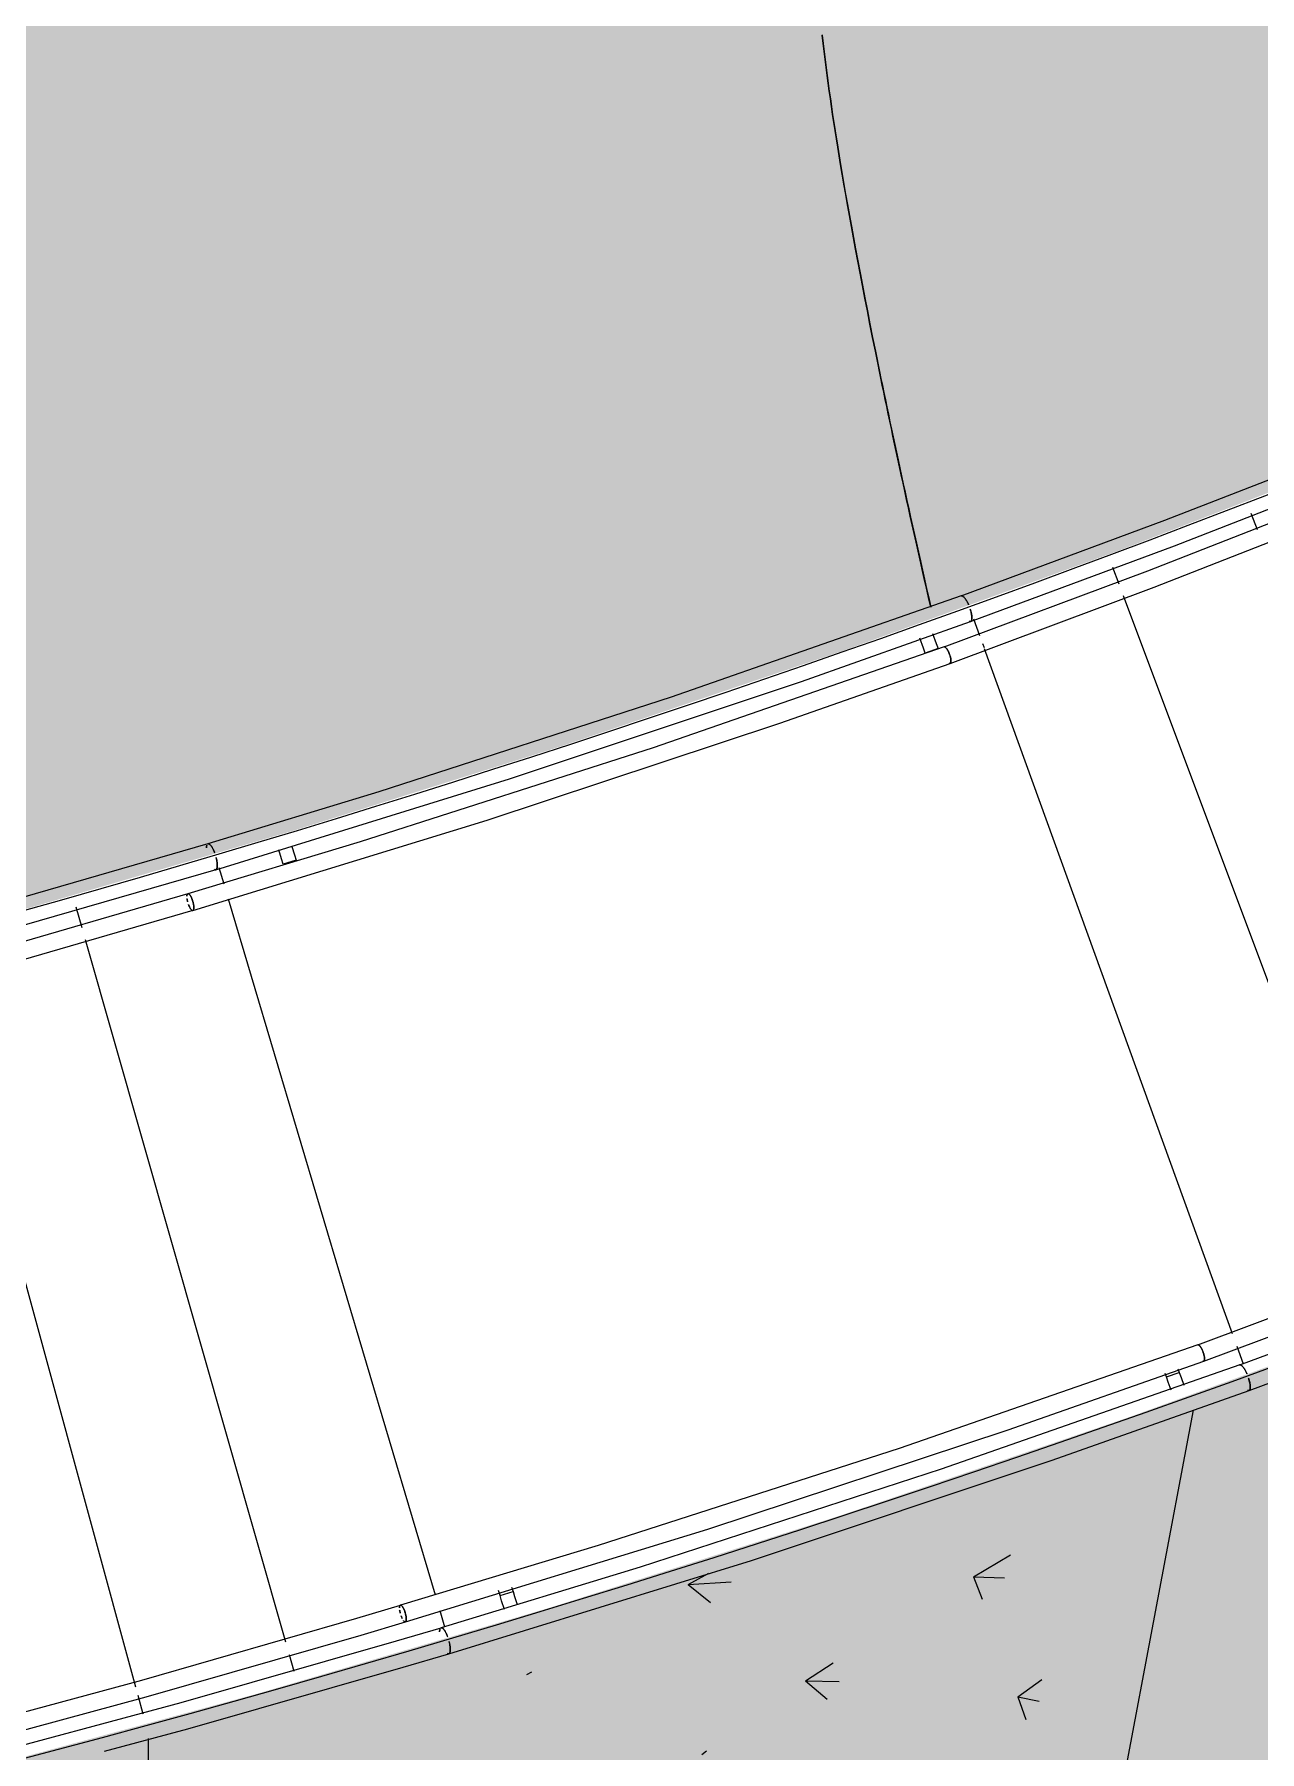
# Model space of a CAD drawing. Header units: millimetres. Extents: x 15878 to 679837, y -72324 to 391440.
# Drawn here: x 447206 to 449453, y 4047 to 7196 of the extents above; entities that cross this region are included whole.
import ezdxf

# ---------------------------------------------------------------- set-up
doc = ezdxf.new("R2010")
doc.units = ezdxf.units.MM
for name, color, linetype, lineweight in [('A-DETL-GENF', 92, 'Continuous', 5), ('A-DETL-THIN', 151, 'Continuous', 5), ('A-FLOR', 192, 'Continuous', 5), ('A-FLOR-HRAL', 11, 'Continuous', 5), ('A-FLOR-PATT', 8, 'Continuous', 5)]:
    doc.layers.add(name, color=color, linetype=linetype, lineweight=lineweight)

# ---------------------------------------------------------------- blocks, each defined once
blk = doc.blocks.new('Railings 6 - Railings 6-15750741-E_V_A_ Plan')
at = {"layer": 'A-FLOR-HRAL'}
for p, q in [((101040.1, 6070.6), (101033.7, 6088.8)), ((101057.1, 6097.5), (101063.7, 6079)), ((101063.7, 6079), (101067, 6069.5)), ((101043.5, 6061.2), (101040.1, 6070.6)), ((101067, 6069.5), (101043.5, 6061.2)), ((99881.8, 5706.8), (99886.7, 5691.2)), ((99862.8, 5683.7), (99857.6, 5700.4)), ((99865.9, 5674.2), (99862.8, 5683.7)), ((99889.7, 5681.7), (99865.9, 5674.2)), ((99886.7, 5691.2), (99889.7, 5681.7)), ((101485.8, 4733.7), (101483.6, 4739.9)), ((101485.8, 4733.7), (101509.3, 4742.1)), ((101489.1, 4724.3), (101485.8, 4733.7)), ((101506.9, 4748.8), (101509.3, 4742.1)), ((101509.3, 4742.1), (101512.7, 4732.7)), ((101512.7, 4732.7), (101517.7, 4718.4)), ((101494.4, 4709.4), (101489.1, 4724.3)), ((100284.8, 4348.5), (100287.3, 4340.4)), ((100263.5, 4332.9), (100260.6, 4342.2)), ((100263.5, 4332.9), (100287.3, 4340.4)), ((100266.5, 4323.4), (100263.5, 4332.9)), ((100271.5, 4307.5), (100266.5, 4323.4)), ((100287.3, 4340.4), (100290.3, 4330.9)), ((100290.3, 4330.9), (100294.8, 4316.7))]:
    blk.add_line(p, q, dxfattribs=at)
at = {"layer": 'A-FLOR-HRAL', "flags": 128}
for points in [[(101109.6, 6166.1), (101483.2, 6304.9), (101854.7, 6449.6), (102223.8, 6600.3), (102590.5, 6756.9), (102616.6, 6768.3)], [(101126.6, 6119.1), (101500.6, 6258), (101872.5, 6402.9), (102242, 6553.7), (102609, 6710.4), (102636.6, 6722.5)], [(101089.1, 6042.4), (101463.2, 6182.2), (101835, 6328), (102204.5, 6479.6), (102540, 6658.3)], [(101078.2, 6072.5), (101452.1, 6212.2), (101823.7, 6357.9), (102192.9, 6509.5), (102552.9, 6629)], [(101109.6, 6166.1), (100577.3, 5980.4), (100040.9, 5806.8), (99727.7, 5711.6)], [(99742, 5663.6), (100281.1, 5830.4), (100816.4, 6009.2), (101126.6, 6119.1)], [(101078.2, 6072.5), (100544.6, 5887.8), (100007, 5715.2), (99690.9, 5620)], [(99700, 5589.3), (100240.2, 5754.9), (100776.6, 5932.6), (101089.1, 6042.4)], [(99727.7, 5711.6), (99344.8, 5601), (98960, 5496.5), (98573.6, 5398.2), (98185.7, 5306.1), (98151.9, 5298.4)], [(99742, 5663.7), (99358.6, 5553), (98973.5, 5448.4), (98586.7, 5350), (98198.4, 5257.7), (98163, 5249.7)], [(99690.9, 5619.9), (99307.8, 5508.4), (98922.8, 5403), (98536.1, 5303.8), (98147.9, 5210.7), (98111.5, 5202.4)], [(99700.1, 5589.3), (99316.7, 5477.7), (98931.4, 5372.2), (98544.5, 5272.9), (98156.1, 5179.8), (98118.7, 5171.2)], [(101554.4, 4762.6), (101938.9, 4906.2), (102321.2, 5055.6), (102701, 5211), (103078.4, 5372.3), (103142.8, 5435.5)], [(101543.5, 4792.7), (101927.8, 4936.1), (102309.8, 5085.5), (102689.4, 5240.9), (103066.6, 5402.1), (103155.7, 5406.2)], [(101620.4, 4755.8), (102005.2, 4898.6), (102387.8, 5047.4), (102768.1, 5202.1), (103145.9, 5362.7), (103218.7, 5394.4)], [(101637.5, 4708.8), (102022.6, 4851.7), (102405.6, 5000.6), (102786.2, 5155.5), (103164.4, 5316.2), (103196.7, 5359.7)], [(101543.5, 4792.7), (100995.7, 4602.8), (100443.8, 4424.9), (100080.8, 4315.2)], [(100089.9, 4284.5), (100644.6, 4454.5), (101195.5, 4636.7), (101554.4, 4762.7)], [(101620.4, 4755.8), (101072.4, 4564.4), (100520.3, 4385.1), (100155.4, 4273.9)], [(100169.6, 4225.9), (100724.8, 4397.4), (101276.1, 4581.1), (101637.4, 4708.8)], [(98413.9, 3874.7), (98813, 3969.6), (99210.5, 4070.7), (99606.5, 4177.9), (100000.7, 4291.3), (100080.8, 4315.2)], [(99303, 4062.6), (99614.4, 4146.9), (100008.8, 4260.4), (100089.9, 4284.5)], [(98484.6, 3835.8), (98884.1, 3930), (99282.2, 4030.4), (99678.6, 4136.9), (100073.4, 4249.6), (100155.4, 4273.9)], [(99537.7, 4047.3), (99690.9, 4088.4), (100086, 4201.2), (100169.6, 4225.9)]]:
    blk.add_lwpolyline(points, dxfattribs=at)
at = {"layer": 'A-FLOR-HRAL'}
for points, knots in [([(101109.3, 6166), (101110.3, 6166.5), (101112.1, 6166.1), (101114.7, 6163.8), (101116.2, 6162), (101117.4, 6160.4), (101118.6, 6158.6), (101119.8, 6156.6), (101121, 6154.4), (101122.1, 6152.2), (101122.7, 6150.7), (101123, 6150.1)], [-1, -1, -1, -1, -0.8611111, -0.7916667, -0.7569444, -0.7222222, -0.6875, -0.6527778, -0.6180556, -0.5833333, -0.5555556, -0.5555556, -0.5555556, -0.5555556]), ([(101123, 6150.1), (101122.7, 6150.7), (101122.1, 6152), (101121.2, 6153.9), (101120.3, 6155.7), (101119.3, 6157.4), (101118.4, 6159), (101117.1, 6160.9), (101115.5, 6162.9), (101113.7, 6164.7), (101112, 6165.9), (101110.6, 6166.4), (101109.7, 6166.2), (101109.3, 6166)], [-0.444364, -0.444364, -0.444364, -0.444364, -0.4166667, -0.3888889, -0.3611111, -0.3333333, -0.3055556, -0.2777778, -0.2222222, -0.1666667, -0.1111111, -0.0555556, 0, 0, 0, 0]), ([(101129, 6126.7), (101129, 6127), (101129, 6128.1), (101128.8, 6129.9), (101128.5, 6132.2), (101128, 6134.6), (101127.5, 6137.1), (101126.8, 6139.5), (101126.3, 6141.1), (101126.1, 6141.8)], [-0.7776476, -0.7776476, -0.7776476, -0.7776476, -0.7569444, -0.7222222, -0.6875, -0.6527778, -0.6180556, -0.5833333, -0.5555556, -0.5555556, -0.5555556, -0.5555556]), ([(101126.1, 6141.8), (101126.3, 6141.1), (101126.7, 6139.7), (101127.3, 6137.6), (101127.8, 6135.6), (101128.2, 6133.6), (101128.5, 6131.7), (101128.8, 6129.9), (101129, 6128.2), (101129.1, 6126.1), (101129, 6123.8), (101128.6, 6121.6), (101127.9, 6120), (101127.2, 6119.4), (101126.8, 6119.2)], [-0.4444444, -0.4444444, -0.4444444, -0.4444444, -0.4166667, -0.3888889, -0.3611111, -0.3333333, -0.3055556, -0.2777778, -0.25, -0.2222222, -0.1666667, -0.1111111, -0.0555556, 0, 0, 0, 0]), ([(101126.8, 6119.2), (101127.8, 6119.7), (101128.8, 6121.4), (101129.1, 6124.9), (101129, 6126.4), (101129, 6126.7)], [-1, -1, -1, -1, -0.8611111, -0.7916667, -0.7777778, -0.7777778, -0.7777778, -0.7777778]), ([(101089.2, 6042.5), (101089.8, 6042.8), (101090.5, 6043.9), (101090.7, 6046.4), (101090.6, 6048), (101090.5, 6049.3), (101090.3, 6050.8), (101090, 6052.3), (101089.6, 6053.9), (101089.2, 6055.6), (101088.7, 6057.3), (101087.9, 6059.5), (101086.9, 6062.1), (101085.6, 6064.7), (101084.4, 6067), (101083.2, 6068.9), (101081.6, 6071), (101079.7, 6072.6), (101078.5, 6072.7), (101078, 6072.5)], [-1, -1, -1, -1, -0.861111, -0.791667, -0.756944, -0.722222, -0.6875, -0.652778, -0.618056, -0.583333, -0.548611, -0.513889, -0.444444, -0.388889, -0.333333, -0.277778, -0.222222, -0.111111, 0, 0, 0, 0]), ([(101082, 6070.4), (101082.1, 6070.2), (101082.5, 6069.7), (101083.2, 6068.8), (101084, 6067.7), (101084.7, 6066.4), (101085.5, 6065), (101086.2, 6063.5), (101086.9, 6061.9), (101087.8, 6059.7), (101088.7, 6057.1), (101089.6, 6054.2), (101090.2, 6051.6), (101090.5, 6049.3), (101090.7, 6046.5), (101090.5, 6043.8), (101089.7, 6042.7), (101089.2, 6042.5)], [-0.7777778, -0.7777778, -0.7777778, -0.7777778, -0.7569444, -0.7222222, -0.6875, -0.6527778, -0.6180556, -0.5833333, -0.5486111, -0.5138889, -0.4444444, -0.3888889, -0.3333333, -0.2777778, -0.2222222, -0.1111111, 0, 0, 0, 0]), ([(99725.6, 5709.1), (99725.5, 5708.8), (99725.2, 5707.6), (99724.9, 5705.9), (99724.8, 5704.4), (99724.8, 5704.2)], [-0.8888889, -0.8888889, -0.8888889, -0.8888889, -0.8611111, -0.7916667, -0.7777778, -0.7777778, -0.7777778, -0.7777778]), ([(99727.5, 5711.5), (99728.5, 5711.9), (99730.2, 5711.4), (99732.7, 5709), (99734.1, 5707.1), (99735.2, 5705.4), (99736.3, 5703.5), (99737.4, 5701.5), (99738.4, 5699.2), (99739.4, 5696.9), (99740, 5695.4), (99740.2, 5694.8)], [-1, -1, -1, -1, -0.8611111, -0.7916667, -0.7569444, -0.7222222, -0.6875, -0.6527778, -0.6180556, -0.5833333, -0.5555556, -0.5555556, -0.5555556, -0.5555556]), ([(99740.2, 5694.8), (99740, 5695.4), (99739.4, 5696.8), (99738.6, 5698.7), (99737.8, 5700.6), (99736.9, 5702.3), (99736.1, 5703.9), (99734.9, 5705.9), (99733.4, 5708), (99731.8, 5709.9), (99730.1, 5711.2), (99728.7, 5711.7), (99727.9, 5711.7), (99727.5, 5711.5)], [-0.4443451, -0.4443451, -0.4443451, -0.4443451, -0.4166667, -0.3888889, -0.3611111, -0.3333333, -0.3055556, -0.2777778, -0.2222222, -0.1666667, -0.1111111, -0.0555556, 0, 0, 0, 0]), ([(99742.8, 5686.3), (99743, 5685.6), (99743.3, 5684.2), (99743.8, 5682.1), (99744.1, 5680), (99744.4, 5678), (99744.7, 5676.1), (99744.8, 5674.3), (99744.9, 5672.6), (99744.9, 5670.5), (99744.6, 5668.2), (99744.1, 5666), (99743.3, 5664.5), (99742.6, 5663.9), (99742.2, 5663.7)], [-0.4444444, -0.4444444, -0.4444444, -0.4444444, -0.4166667, -0.3888889, -0.3611111, -0.3333333, -0.3055556, -0.2777778, -0.25, -0.2222222, -0.1666667, -0.1111111, -0.0555556, 0, 0, 0, 0]), ([(99742.2, 5663.7), (99743.2, 5664.2), (99744.3, 5665.9), (99744.8, 5669.3), (99744.8, 5670.8), (99744.8, 5671)], [-1, -1, -1, -1, -0.8611111, -0.7916667, -0.7777778, -0.7777778, -0.7777778, -0.7777778]), ([(99744.4, 5678), (99744.4, 5678.4), (99744.2, 5679.5), (99743.9, 5681.5), (99743.4, 5684), (99743, 5685.6), (99742.8, 5686.3)], [-0.6666404, -0.6666404, -0.6666404, -0.6666404, -0.6527778, -0.6180556, -0.5833333, -0.5555556, -0.5555556, -0.5555556, -0.5555556]), ([(99744.8, 5671), (99744.9, 5671.4), (99744.9, 5672.5), (99744.8, 5674.3), (99744.6, 5676.3), (99744.5, 5677.6), (99744.4, 5678)], [-0.7776642, -0.7776642, -0.7776642, -0.7776642, -0.7569444, -0.7222222, -0.6875, -0.6666667, -0.6666667, -0.6666667, -0.6666667]), ([(99690.8, 5619.9), (99690.1, 5619.6), (99689.5, 5618.5), (99689.1, 5616.3), (99689.1, 5615.4), (99689.1, 5615.2)], [-1, -1, -1, -1, -0.8611111, -0.7916667, -0.7777778, -0.7777778, -0.7777778, -0.7777778]), ([(99689.3, 5610.7), (99689.4, 5610.5), (99689.5, 5609.8), (99689.7, 5608.5), (99690, 5606.9), (99690.3, 5605.9), (99690.4, 5605.4)], [-0.6666667, -0.6666667, -0.6666667, -0.6666667, -0.6527778, -0.6180556, -0.5833333, -0.5555556, -0.5555556, -0.5555556, -0.5555556]), ([(99690.8, 5619.9), (99691.4, 5620.2), (99692.5, 5619.9), (99694.1, 5618.3), (99695, 5617.1), (99695.7, 5616), (99696.4, 5614.8), (99697.1, 5613.5), (99697.8, 5612), (99698.4, 5610.5), (99699, 5608.9), (99699.8, 5606.7), (99700.6, 5604), (99701.2, 5601.1), (99701.7, 5598.5), (99701.9, 5596.1), (99701.9, 5593.3), (99701.5, 5590.6), (99700.7, 5589.6), (99700.2, 5589.3)], [-1, -1, -1, -1, -0.861111, -0.791667, -0.756944, -0.722222, -0.6875, -0.652778, -0.618056, -0.583333, -0.548611, -0.513889, -0.444444, -0.388889, -0.333333, -0.277778, -0.222222, -0.111111, 0, 0, 0, 0]), ([(99700.2, 5589.3), (99700.8, 5589.6), (99701.5, 5590.7), (99701.9, 5593.1), (99701.9, 5594.7), (99701.9, 5596.1), (99701.7, 5597.5), (99701.6, 5599.1), (99701.3, 5600.7), (99700.9, 5602.4), (99700.5, 5604.1), (99699.9, 5606.4), (99699, 5609), (99697.9, 5611.7), (99696.8, 5614), (99695.7, 5616), (99695, 5617.1), (99694.6, 5617.6)], [-1, -1, -1, -1, -0.8611111, -0.7916667, -0.7569444, -0.7222222, -0.6875, -0.6527778, -0.6180556, -0.5833333, -0.5486111, -0.5138889, -0.4444444, -0.3888889, -0.3333333, -0.2777778, -0.2222222, -0.2222222, -0.2222222, -0.2222222]), ([(99700.2, 5589.3), (99699.5, 5589.1), (99698.4, 5589.4), (99696.9, 5591), (99696, 5592.2), (99695.3, 5593.2), (99694.5, 5594.4), (99693.9, 5595.7), (99693.2, 5597.2), (99692.6, 5598.7), (99692.2, 5599.6), (99692, 5600)], [-1, -1, -1, -1, -0.8611111, -0.7916667, -0.7569444, -0.7222222, -0.6875, -0.6527778, -0.6180556, -0.5833333, -0.5555556, -0.5555556, -0.5555556, -0.5555556]), ([(99692.1, 5600), (99692.4, 5599.1), (99693.1, 5597.5), (99694.1, 5595.1), (99695.3, 5593.2), (99696.7, 5591), (99698.5, 5589.3), (99699.7, 5589.1), (99700.2, 5589.3)], [-0.4444444, -0.4444444, -0.4444444, -0.4444444, -0.3888889, -0.3333333, -0.2777778, -0.2222222, -0.1111111, 0, 0, 0, 0]), ([(101543.4, 4792.7), (101544, 4792.9), (101545.1, 4792.7), (101546.7, 4791.2), (101547.6, 4790), (101548.4, 4789), (101549.2, 4787.8), (101550.1, 4786.1), (101551.2, 4784.1), (101552.1, 4782), (101553, 4779.9), (101553.9, 4777.3), (101554.7, 4774.4), (101555.3, 4771.8), (101555.7, 4769.5), (101555.9, 4766.7), (101555.7, 4764), (101555, 4762.9), (101554.6, 4762.7)], [-1, -1, -1, -1, -0.861111, -0.791667, -0.756944, -0.722222, -0.6875, -0.652778, -0.583333, -0.548611, -0.513889, -0.444444, -0.388889, -0.333333, -0.277778, -0.222222, -0.111111, 0, 0, 0, 0]), ([(101554.6, 4762.7), (101555.1, 4763), (101555.7, 4764.1), (101555.9, 4766.5), (101555.8, 4768.1), (101555.7, 4769.5), (101555.5, 4771), (101555.1, 4772.9), (101554.5, 4775.2), (101553.8, 4777.4), (101553, 4779.6), (101552, 4782.2), (101550.8, 4784.9), (101549.6, 4787.1), (101548.4, 4789), (101546.8, 4791.2), (101545, 4792.8), (101543.9, 4792.9), (101543.4, 4792.7)], [-1, -1, -1, -1, -0.861111, -0.791667, -0.756944, -0.722222, -0.6875, -0.652778, -0.583333, -0.548611, -0.513889, -0.444444, -0.388889, -0.333333, -0.277778, -0.222222, -0.111111, 0, 0, 0, 0]), ([(101620.2, 4755.7), (101621.1, 4756.2), (101622.8, 4755.8), (101625.4, 4753.4), (101626.8, 4751.6), (101628, 4750), (101629.2, 4748.2), (101630.8, 4745.5), (101632.3, 4742.5), (101633.3, 4740.3), (101633.6, 4739.6)], [-1, -1, -1, -1, -0.8611111, -0.7916667, -0.7569444, -0.7222222, -0.6875, -0.6527778, -0.5833333, -0.5555556, -0.5555556, -0.5555556, -0.5555556]), ([(101633.6, 4739.6), (101633.3, 4740.3), (101632.7, 4741.6), (101631.8, 4743.5), (101630.8, 4745.3), (101629.9, 4747), (101629, 4748.5), (101627.7, 4750.5), (101626.2, 4752.5), (101624.4, 4754.4), (101622.8, 4755.6), (101621.4, 4756), (101620.6, 4755.9), (101620.2, 4755.7)], [-0.4443637, -0.4443637, -0.4443637, -0.4443637, -0.4166667, -0.3888889, -0.3611111, -0.3333333, -0.3055556, -0.2777778, -0.2222222, -0.1666667, -0.1111111, -0.0555556, 0, 0, 0, 0]), ([(101636.7, 4731.3), (101636.9, 4730.7), (101637.3, 4729.3), (101637.9, 4727.2), (101638.4, 4725.1), (101638.8, 4723.2), (101639.1, 4721.3), (101639.5, 4718.9), (101639.7, 4716.2), (101639.7, 4713.4), (101639.3, 4711.2), (101638.7, 4709.7), (101638, 4709.1), (101637.7, 4708.9)], [-0.4444444, -0.4444444, -0.4444444, -0.4444444, -0.4166667, -0.3888889, -0.3611111, -0.3333333, -0.3055556, -0.2777778, -0.2222222, -0.1666667, -0.1111111, -0.0555556, 0, 0, 0, 0]), ([(101639.7, 4716.3), (101639.6, 4716.7), (101639.6, 4717.7), (101639.4, 4719.5), (101639.1, 4721.8), (101638.4, 4724.9), (101637.6, 4728.2), (101636.9, 4730.6), (101636.7, 4731.3)], [-0.7776471, -0.7776471, -0.7776471, -0.7776471, -0.7569444, -0.7222222, -0.6875, -0.6527778, -0.5833333, -0.5555556, -0.5555556, -0.5555556, -0.5555556]), ([(101637.7, 4708.9), (101638.6, 4709.4), (101639.5, 4711.1), (101639.7, 4714.6), (101639.7, 4716), (101639.7, 4716.3)], [-1, -1, -1, -1, -0.8611111, -0.7916667, -0.7777778, -0.7777778, -0.7777778, -0.7777778]), ([(100080.6, 4315.1), (100080, 4314.8), (100079.4, 4313.8), (100079.1, 4311.6), (100079.1, 4310.7), (100079.1, 4310.5)], [-1, -1, -1, -1, -0.8611111, -0.7916667, -0.7777778, -0.7777778, -0.7777778, -0.7777778]), ([(100080.6, 4315.1), (100081.2, 4315.4), (100082.3, 4315.1), (100083.8, 4313.5), (100084.7, 4312.3), (100085.4, 4311.2), (100086.1, 4310), (100087, 4308.2), (100087.9, 4306.2), (100088.7, 4304), (100089.4, 4301.8), (100090.2, 4299.2), (100090.9, 4296.2), (100091.3, 4293.6), (100091.5, 4291.3), (100091.6, 4288.4), (100091.2, 4285.8), (100090.5, 4284.8), (100090, 4284.6)], [-1, -1, -1, -1, -0.861111, -0.791667, -0.756944, -0.722222, -0.6875, -0.652778, -0.583333, -0.548611, -0.513889, -0.444444, -0.388889, -0.333333, -0.277778, -0.222222, -0.111111, 0, 0, 0, 0]), ([(100090, 4284.6), (100090.6, 4284.8), (100091.3, 4285.9), (100091.6, 4288.3), (100091.6, 4289.9), (100091.5, 4291.3), (100091.4, 4292.7), (100091.1, 4294.7), (100090.7, 4297), (100090.1, 4299.2), (100089.5, 4301.5), (100088.7, 4304.1), (100087.6, 4306.9), (100086.5, 4309.2), (100085.4, 4311.2), (100084, 4313.4), (100082.2, 4315.1), (100081.1, 4315.3), (100080.6, 4315.1)], [-1, -1, -1, -1, -0.861111, -0.791667, -0.756944, -0.722222, -0.6875, -0.652778, -0.583333, -0.548611, -0.513889, -0.444444, -0.388889, -0.333333, -0.277778, -0.222222, -0.111111, 0, 0, 0, 0]), ([(100079.4, 4306), (100079.4, 4305.8), (100079.6, 4304.6), (100079.9, 4302.8), (100080.3, 4301.2), (100080.4, 4300.8)], [-0.6666667, -0.6666667, -0.6666667, -0.6666667, -0.6527778, -0.5833333, -0.5555556, -0.5555556, -0.5555556, -0.5555556]), ([(100084.1, 4290.6), (100084.1, 4290.7), (100083.5, 4291.8), (100082.8, 4293.5), (100082.2, 4294.9), (100082.1, 4295.4)], [-0.6666667, -0.6666667, -0.6666667, -0.6666667, -0.6527778, -0.5833333, -0.5555556, -0.5555556, -0.5555556, -0.5555556]), ([(100090, 4284.6), (100089.4, 4284.3), (100088.3, 4284.6), (100086.9, 4286.1), (100086.4, 4286.8), (100086.3, 4286.9)], [-1, -1, -1, -1, -0.8611111, -0.7916667, -0.7777778, -0.7777778, -0.7777778, -0.7777778]), ([(100153.4, 4271.5), (100153.3, 4271.1), (100153, 4270), (100152.8, 4268.3), (100152.7, 4266.8), (100152.7, 4266.6)], [-0.8888889, -0.8888889, -0.8888889, -0.8888889, -0.8611111, -0.7916667, -0.7777778, -0.7777778, -0.7777778, -0.7777778]), ([(100155.1, 4273.8), (100156.1, 4274.2), (100157.8, 4273.7), (100160.2, 4271.2), (100161.5, 4269.3), (100162.6, 4267.6), (100163.7, 4265.7), (100165.1, 4263), (100166.4, 4259.9), (100167.3, 4257.6), (100167.5, 4256.9)], [-1, -1, -1, -1, -0.8611111, -0.7916667, -0.7569444, -0.7222222, -0.6875, -0.6527778, -0.5833333, -0.5555556, -0.5555556, -0.5555556, -0.5555556]), ([(100167.5, 4256.9), (100167.3, 4257.6), (100166.8, 4258.9), (100166, 4260.9), (100165.2, 4262.7), (100164.3, 4264.5), (100163.5, 4266.1), (100162.3, 4268.1), (100160.9, 4270.2), (100159.3, 4272.2), (100157.7, 4273.5), (100156.4, 4274), (100155.5, 4273.9), (100155.1, 4273.8)], [-0.4443459, -0.4443459, -0.4443459, -0.4443459, -0.4166667, -0.3888889, -0.3611111, -0.3333333, -0.3055556, -0.2777778, -0.2222222, -0.1666667, -0.1111111, -0.0555556, 0, 0, 0, 0]), ([(100170.1, 4248.5), (100170.3, 4247.8), (100170.7, 4246.4), (100171.1, 4244.3), (100171.5, 4242.2), (100171.8, 4240.2), (100172, 4238.3), (100172.2, 4235.9), (100172.3, 4233.2), (100172.1, 4230.4), (100171.6, 4228.2), (100170.9, 4226.8), (100170.2, 4226.2), (100169.8, 4226)], [-0.4444444, -0.4444444, -0.4444444, -0.4444444, -0.4166667, -0.3888889, -0.3611111, -0.3333333, -0.3055556, -0.2777778, -0.2222222, -0.1666667, -0.1111111, -0.0555556, 0, 0, 0, 0]), ([(100169.8, 4226), (100170.8, 4226.5), (100171.8, 4228.1), (100172.2, 4231.5), (100172.3, 4233), (100172.3, 4233.3)], [-1, -1, -1, -1, -0.8611111, -0.7916667, -0.7777778, -0.7777778, -0.7777778, -0.7777778]), ([(100171.8, 4240.2), (100171.7, 4240.5), (100171.5, 4242.5), (100170.9, 4245.3), (100170.3, 4247.8), (100170.1, 4248.5)], [-0.6666415, -0.6666415, -0.6666415, -0.6666415, -0.6527778, -0.5833333, -0.5555556, -0.5555556, -0.5555556, -0.5555556]), ([(100172.3, 4233.3), (100172.3, 4233.6), (100172.3, 4234.7), (100172.2, 4236.5), (100172, 4238.5), (100171.9, 4239.7), (100171.8, 4240.2)], [-0.7776642, -0.7776642, -0.7776642, -0.7776642, -0.7569444, -0.7222222, -0.6875, -0.6666667, -0.6666667, -0.6666667, -0.6666667])]:
    blk.add_open_spline(points, degree=3, knots=knots, dxfattribs=at)
for points in [[(101124.1, 6119.5), (101124.6, 6119.2), (101125.6, 6118.9), (101126.4, 6119), (101126.8, 6119.2)], [(101126.8, 6119.2), (101126, 6118.8), (101125.1, 6118.9), (101124.1, 6119.5)], [(101078, 6072.4), (101078.5, 6072.7), (101079.1, 6072.6), (101079.8, 6072.3)], [(101087.5, 6042.6), (101088.1, 6042.3), (101088.7, 6042.3), (101089.2, 6042.5)], [(101089.2, 6042.5), (101088.7, 6042.2), (101088.2, 6042.3), (101087.5, 6042.6)], [(99724.8, 5704.2), (99724.9, 5705.2), (99725, 5707), (99725.4, 5708.5), (99725.6, 5709.1)], [(99739.5, 5664.1), (99740, 5663.8), (99740.9, 5663.5), (99741.8, 5663.6), (99742.2, 5663.7)], [(99742.2, 5663.7), (99741.4, 5663.4), (99740.5, 5663.5), (99739.5, 5664.1)], [(99689.1, 5615.2), (99689.1, 5616.5), (99689.5, 5618.7), (99690.3, 5619.7), (99690.8, 5619.9)], [(99690.4, 5605.5), (99690.1, 5606.4), (99689.7, 5608.2), (99689.5, 5609.9), (99689.3, 5610.8)], [(99692.5, 5619.6), (99691.9, 5620), (99691.3, 5620.1), (99690.8, 5619.9)], [(101554.6, 4762.7), (101554.1, 4762.5), (101553.5, 4762.5), (101552.9, 4762.9)], [(101552.9, 4762.9), (101553.5, 4762.5), (101554.1, 4762.5), (101554.6, 4762.7)], [(101637.7, 4708.9), (101636.9, 4708.6), (101636, 4708.7), (101635, 4709.2)], [(101635, 4709.2), (101635.5, 4708.9), (101636.5, 4708.6), (101637.3, 4708.7), (101637.7, 4708.9)], [(100079.1, 4310.5), (100079.1, 4311.8), (100079.4, 4313.9), (100080.1, 4314.9), (100080.6, 4315.1)], [(100080.4, 4300.8), (100080.2, 4301.7), (100079.8, 4303.5), (100079.5, 4305.2), (100079.4, 4306.1)], [(100082.1, 4295.4), (100082.4, 4294.5), (100083.1, 4292.8), (100083.8, 4291.3), (100084.1, 4290.5)], [(100086.3, 4286.9), (100087, 4285.9), (100088.4, 4284.5), (100089.5, 4284.4), (100090, 4284.6)], [(100152.7, 4266.5), (100152.7, 4267.6), (100152.9, 4269.4), (100153.2, 4270.8), (100153.4, 4271.5)], [(100169.8, 4226), (100169.1, 4225.7), (100168.2, 4225.9), (100167.2, 4226.5)], [(100167.2, 4226.5), (100167.7, 4226.2), (100168.6, 4225.8), (100169.5, 4225.9), (100169.8, 4226)]]:
    blk.add_open_spline(points, degree=3, dxfattribs=at)
blk = doc.blocks.new('FP_911-E_V_A_ Plan')
at = {"layer": 'A-FLOR-PATT'}
for p, q in [((101132, 4367.3), (101200, 4407.4)), ((100608.4, 4353.3), (100646.5, 4373.9)), ((100608.4, 4353.3), (100687.7, 4357.8)), ((100608.4, 4353.3), (100649.3, 4320.3)), ((101132, 4367.3), (101188.6, 4365.6)), ((101132, 4367.3), (101147.7, 4326.1)), ((100312.8, 4188), (100321.7, 4193.1)), ((100824, 4176.4), (100874.7, 4209.3)), ((100824, 4176.4), (100885.4, 4175.3)), ((100824, 4176.4), (100863.8, 4143)), ((101213.5, 4146.9), (101257.6, 4178.8)), ((101213.5, 4146.9), (101252.5, 4139.2)), ((101213.5, 4146.9), (101228.2, 4105.4)), ((100633.4, 4041.3), (100642.4, 4048.3)), ((101034.2, 3997.8), (101060.7, 4023.1)), ((101034.2, 3997.8), (101077.8, 3991)), ((101034.2, 3997.8), (101073, 3964.1)), ((101289.8, 3924.7), (101309.8, 3948.5)), ((101289.8, 3924.7), (101311, 3911.1)), ((101289.8, 3924.7), (101303.5, 3882.8)), ((100954, 3894.7), (100957.7, 3901.9)), ((100991.1, 3877.7), (100997.1, 3876.9)), ((101239.1, 3817.5), (101241.4, 3835.1)), ((101239.1, 3817.5), (101264.9, 3805.1)), ((101239.1, 3817.5), (101276.9, 3783.5)), ((101274.6, 3748), (101267.6, 3753.8)), ((101305.2, 3734), (101313.4, 3730.8)), ((101357.8, 3710), (101356.6, 3716.4))]:
    blk.add_line(p, q, dxfattribs=at)

msp = doc.modelspace()

# ---------------------------------------------------------------- hatches: boundary and pattern name
at = {"layer": 'A-DETL-GENF'}
h = msp.add_hatch(dxfattribs=at)
h.set_pattern_fill('FP_3711', color=8, style=0, pattern_type=2)
h.set_pattern_definition([(45, (347796.4, 0), (6e-14, 898.0256), [635, -635]), (45, (347628.05, 168.4), (6e-14, 898.0256), [635, -635]), (45, (347459.7, 336.75), (6e-14, 898.0256), [635, -635]), (135, (347459.7, 449), (-898.0256, 6e-14), [635, -635]), (135, (347628.05, 617.4), (-898.0256, 6e-14), [635, -635]), (135, (347796.4, 785.8), (-898.0256, 6e-14), [635, -635])])
h.paths.add_polyline_path([(470731.3, -32952.9), (472422.9, -32952.9), (472422.9, 72418.5), (450127.6, 65063.8), (449608.8, 64861.8), (449243, 64705.3), (449007.3, 64599.2), (448609.5, 64404.3), (448285.6, 64234.4), (447768.9, 63936.8), (447573.2, 63818.2), (447147.4, 63539.2), (446828.8, 63316.1), (446573.5, 63128.2), (446127.7, 62773.3), (445922.6, 62601.2), (445644.1, 62355.1), (445235.3, 61965.1), (444960.8, 61685.3), (444683.8, 61385.6), (444419.1, 61081.5), (444246.9, 60874.9), (443947.9, 60490.9), (443745.4, 60215.5), (443436.6, 59762.2), (443265.8, 59494.8), (443110.6, 59240.9), (442882.6, 58837.9), (442720.2, 58532.6), (442465.7, 58004.9), (442338.8, 57721.1), (442216, 57429.6), (442015, 56895.9), (441935.7, 56671), (441935.7, 48907.7), (441851, 48907.7), (441851, 39485.5), (442546.2, 39512), (443366.4, 39495.4), (443696.1, 39504.4), (443946.5, 39496.7), (444137.5, 39476.3), (444610.8, 39470.9), (445037.9, 39431.8), (445736, 39352.8), (446007.9, 39308.2), (446895.9, 39209.8), (447642.3, 39151.4), (448139.3, 39103.8), (448503.2, 39090), (448980.1, 39083.3), (449158.7, 39088.9), (449425.8, 39109.1), (449998.2, 39229.7), (450413.6, 39370.4), (450737.5, 39525.2), (451374.9, 39982.4), (451762.9, 40343.8), (452055.8, 40644.8), (452156.1, 40761.7), (452341, 41006), (452583.1, 41324.8), (452773.2, 41598.4), (453108.6, 42174.7), (453841.2, 43425.6), (453900.5, 43527.3), (454226.3, 44009.8), (454620.7, 44526.3), (454843, 44796.3), (455027.1, 45007.5), (455846.2, 45821.2), (456578.3, 46390.3), (456696.3, 46473.8), (457052.7, 46715), (457278.4, 46852.9), (457842.3, 47168.8), (458058.9, 47275.4), (458407.4, 47419.5), (458672.2, 47529.9), (459047.5, 47673.9), (459506.2, 47823.2), (459999.4, 47966.1), (460976.4, 48247.9), (461363.1, 48370.2), (461911.2, 48549.2), (462057.3, 48601.1), (462449.2, 48752.2), (463513.1, 49253.4), (463943.1, 49477.9), (464335.4, 49696.8), (464938.7, 50046), (465249, 50245.1), (465395.6, 50347.6), (465749.2, 50580.6), (466388, 51021.2), (467139.9, 51564.5), (467800.2, 52055.6), (468534.9, 52605.4), (469435.7, 51412.3), (467961.3, 50306.1), (467503.4, 49974.1), (467038.3, 49648.5), (466935.1, 49574), (466609.3, 49351), (466224.1, 49095.5), (465378.9, 48570.5), (464928.3, 48308.2), (464518.8, 48084.5), (464007.6, 47823.9), (463676.7, 47669), (463448.6, 47561.1), (463222.7, 47454.3), (462424.9, 47142.3), (461272.6, 46775.4), (459780.9, 46333.7), (459289.4, 46162), (458969.7, 46041.5), (458833.6, 45982.1), (458560.3, 45839.5), (458395.2, 45761.9), (458066, 45575.8), (457780.8, 45398.5), (457656.7, 45313.3), (457261.8, 45031.8), (456961.1, 44788.6), (456487.3, 44354.6), (456028.8, 43856.6), (455416.3, 43065.1), (454927.2, 42316.5), (454404.6, 41419.1), (454181.5, 41039.1), (453873.5, 40555.1), (453453.2, 39989.1), (453218.4, 39697.2), (453037.9, 39498.5), (452735.3, 39211.7), (452476.4, 38957.9), (452071.5, 38635.7), (451716.2, 38390.2), (451238.1, 38117.8), (450780.1, 37916.1), (450410.4, 37792.4), (449931, 37675.2), (449529.9, 37616.4), (449175.9, 37589.1), (448354.6, 37593.9), (448197.5, 37601.9), (447097.7, 37686.4), (444866.6, 37940.7), (444473.7, 37976), (444246.9, 37988.8), (443921.2, 38000.1), (443330.6, 38011.5), (442572.8, 38005.9), (441851, 37984.9), (441851, 31007.5), (440451, 31007.5), (440455.3, 4653.3), (441260.5, 4669.2), (441798.8, 4693.4), (442334.3, 4729), (442898.4, 4779), (443441.2, 4839.4), (443982.9, 4911.6), (444520.1, 4995.1), (445061.9, 5091.6), (445594.1, 5198.4), (446131.5, 5318.4), (446654.8, 5447.4), (447164.8, 5584.7), (447684.6, 5736.7), (448172.9, 5890.6), (448691.6, 6066.3), (449192.8, 6248.3), (449699.4, 6444.6), (450193.6, 6648.5), (450437.2, 6746.7), (451031.1, 5375.9), (450267.2, 5056.8), (449745.6, 4853.8), (449212.3, 4659.4), (448687.2, 4480.5), (448152.1, 4310.8), (447612.2, 4152.1), (447056.9, 4001.9), (446511.2, 3866.9), (445960.1, 3743), (445408.6, 3631.4), (444855.5, 3531.7), (444314.6, 3445.9), (443740.4, 3367.4), (443181, 3303.3), (442631.2, 3252), (442057.4, 3210.9), (441505.5, 3183.2), (440931.8, 3166.7), (440321.9, 3161.5), (414788.5, 3157.5), (414786, -8479.8), (405943.8, -8310.5), (400000.4, -9297.7), (399575.3, -9399), (399293.7, -9479.6), (399012.1, -9572.2), (398740.1, -9673.5), (398483.4, -9780.1), (398204.2, -9908.9), (397995.2, -10014.3), (397745, -10151.5), (397497.3, -10299.9), (397229.2, -10475.8), (396479.5, -10988.6), (396245.9, -11136.9), (395831.6, -11385), (395497.1, -11572.3), (395075.7, -11792), (394688.2, -11979.1), (394299.8, -12152.8), (393900, -12317.7), (393503.4, -12467.8), (393091.5, -12609.9), (392684.7, -12737), (392271.1, -12853), (391852.1, -12957.3), (391438.9, -13047.5), (391065.4, -13118.4), (390659.7, -13184), (390265.9, -13236.7), (389781.6, -13286), (389371.2, -13315.4), (388906.8, -13334.5), (388552, -13339.7), (388026.1, -13330.3), (387609.8, -13309.8), (387177.1, -13275.9), (386903.1, -13248.9), (386403, -13183), (385926.3, -13104.2), (385623.5, -13044.4), (384774.1, -12782.6), (384138.4, -12571.7), (383532.7, -12357.8), (382929, -12131.8), (382340.9, -11899.1), (381731.2, -11644.4), (381142.5, -11385.3), (380838.3, -11247.8), (381048.4, -10794.1), (380666.3, -10614.8), (380371.6, -10491.5), (380049, -10372), (379748.2, -10274.1), (379454.2, -10190.8), (379136.5, -10114), (378875.1, -10060.7), (378527.9, -10004.1), (378209.2, -9965.5), (378012.3, -9946.8), (377688.9, -9928.7), (377328.7, -9924.1), (376989.7, -9934.2), (376682.2, -9955.4), (376456.9, -9977.2), (376144.5, -10019.7), (375833.9, -10074.4), (375525.7, -10141.2), (375214.5, -10221.6), (374899.5, -10316.8), (374587.4, -10425.1), (374209.1, -10576.7), (373973.5, -10681.5), (373672.7, -10829.5), (373376.7, -10990.7), (373085.8, -11165.2), (372848, -11320.2), (372673.8, -11440.1), (372421.1, -11628.9), (372176, -11827.3), (371885.8, -12085.3), (371637.4, -12326.1), (371396.6, -12580.4), (371278.2, -12711.6), (371076, -12953.7), (370883.5, -13203.4), (370700.9, -13460.5), (370528.3, -13724.5), (370366.2, -13995), (370214.8, -14271.6), (370062.1, -14580), (369710.5, -15352.1), (369541.8, -15737.6), (369238.1, -16478), (369062.3, -16926.6), (368799.2, -17645.8), (368541.6, -18404.6), (368427.9, -18754.5), (368193.2, -19539.8), (368018.1, -20174.2), (367863.3, -20780.8), (367713.6, -21420.5), (367557.9, -22157.4), (367488.6, -22506.7), (367375.5, -23141.8), (367274.9, -23778.9), (367187, -24417.9), (367111.6, -25058.6), (367049, -25700.5), (366997.8, -26362.9), (366961.7, -26987.6), (366937.1, -27632.2), (366925.2, -28277.1), (366926, -28922.1), (366943.3, -29657.9), (366967.9, -30245), (367009.7, -30915.8), (367056.6, -31498.3), (367120.9, -32140.2), (367222.1, -32952.9), (470674.9, -32952.9)], flags=0)
h.paths.add_polyline_path([(367915.3, -28878.3), (367856.8, -28872.5), (367780.6, -28844.8), (367748.7, -28827.7), (367703.2, -28790.4), (367665.9, -28745), (367638.2, -28693.1), (367621.1, -28636.8), (367615.3, -28578.3), (367621.1, -28519.8), (367638.2, -28463.5), (367665.9, -28411.6), (367703.2, -28366.2), (367748.7, -28328.9), (367800.5, -28301.1), (367856.8, -28284.1), (367915.3, -28278.3), (367973.9, -28284.1), (368030.1, -28301.1), (368082, -28328.9), (368127.5, -28366.2), (368164.8, -28411.6), (368199.1, -28485.3), (368209.6, -28519.8), (368215.3, -28578.3), (368209.6, -28636.8), (368192.5, -28693.1), (368164.8, -28745), (368127.5, -28790.4), (368082, -28827.7), (368030.1, -28855.5), (367973.9, -28872.5)], flags=0)
h.paths.add_polyline_path([(359718.7, -15476.7), (359902.5, -14933), (360130.2, -14297.2), (360369.3, -13665.6), (360619.7, -13038.4), (360881.4, -12415.7), (361284.6, -11506.1), (362031, -9822.6), (362354, -9083.4), (363100, -7325.7), (363657.2, -5979.1), (364083.2, -4930.2), (364742.1, -3260.3), (365148, -2210.4), (365836.6, -371.2), (366351.9, 1045.2), (366762.7, 2201.2), (367169.2, 3370.3), (367644.4, 4776.1), (368235.5, 6586.8), (368651, 7898.1), (368997.5, 9017.2), (369424.1, 10438.5), (369838.6, 11863.4), (370336.3, 13644.3), (370527.5, 14350), (370802.2, 15411.5), (371065, 16475.9), (371315.8, 17543.3), (371554.6, 18613.4), (371797.3, 19766.6), (371995.9, 20761.4), (372198.4, 21838.9), (372388.7, 22918.7), (372566.9, 24000.6), (372732.9, 25084.4), (372886.7, 26169.9), (373028.2, 27257.2), (373157.5, 28346), (373274.6, 29436.1), (373379.3, 30527.5), (373471.8, 31620.1), (373551.9, 32713.5), (373619.8, 33807.9), (373675.3, 34902.9), (373718.5, 35998.5), (373749.4, 37094.5), (373767.9, 38190.7), (373774.1, 39287.1), (373774.1, 56046.9), (373768, 56366), (373749.2, 56691.5), (373718, 57016.1), (373674.4, 57339.2), (373618.4, 57660.4), (373550.1, 57979.2), (373469.6, 58295.1), (373377.1, 58607.8), (373272.7, 58916.6), (373120.3, 59306.3), (373028.7, 59521.2), (372851.1, 59889.8), (372739.1, 60105.3), (372577.7, 60388.6), (372405.5, 60665.5), (372222.9, 60935.6), (372030, 61198.5), (371827.2, 61453.8), (371614.8, 61701.1), (371393, 61940.1), (371162.3, 62170.4), (370922.8, 62391.7), (370675.1, 62603.7), (370384.6, 62831.4), (370105.7, 63032.3), (369791.4, 63238.8), (369608.5, 63352), (369324.9, 63512.9), (369035.3, 63662.7), (368740.2, 63801.4), (368440, 63928.6), (368135.1, 64044.2), (367826.1, 64148), (367513.2, 64239.9), (367197.1, 64319.7), (366762.7, 64407.3), (366556.9, 64442.8), (366233.7, 64485.8), (365909.1, 64516.4), (365583.6, 64534.5), (365257.6, 64540.1), (364931.6, 64533.2), (364606.1, 64513.8), (364281.6, 64482), (363958.6, 64437.7), (363570.1, 64366.5), (363240.7, 64292.1), (363003.1, 64231.1), (362690.6, 64137.9), (362382, 64032.9), (362077.5, 63916.1), (361777.9, 63787.7), (361483.3, 63647.9), (361194.3, 63496.9), (360911.3, 63335), (360634.8, 63162.3), (360246.8, 62892), (360102.6, 62785.8), (359847.7, 62582.5), (359718.7, 62471.3), (359718.7, -14933)], flags=0)
h.paths.add_polyline_path([(440459, 4670.7), (440459, 4670.8), (440487.9, 4670.7)], flags=0)
h.paths.add_polyline_path([(445550.1, 6955.1), (445550.1, 6955.2), (445567.6, 6955.1)], flags=0)
h.paths.add_polyline_path([(441659.8, 7844.8), (441659.8, 7844.8), (441695.5, 7844.8)], flags=0)
h.paths.add_polyline_path([(445954.3, 7852.2), (446002.1, 7858.9), (446002.2, 7858.9)], flags=0)
h.paths.add_polyline_path([(444526.4, 7885.7), (444526.4, 7885.7), (444545.7, 7885.7)], flags=0)
h.paths.add_polyline_path([(442050.9, 8961.1), (442050.9, 8961.1), (442089.5, 8969.3)], flags=0)
h.paths.add_polyline_path([(446918.7, 10248.2), (446918.7, 10248.2), (446941.7, 10248.2)], flags=0)
h.paths.add_polyline_path([(441560.7, 10317.6), (441560.7, 10317.6), (441567.5, 10317.6)], flags=0)
h.paths.add_polyline_path([(448179.4, 17294.2), (448179.4, 17294.2), (448164.8, 17290.1)], flags=0)
h.paths.add_polyline_path([(444640.4, 17513.2), (444640.3, 17513.2), (444546.1, 17537.5)], flags=0)
h.paths.add_polyline_path([(445902, 19721.6), (445902, 19721.6), (445837.9, 19741.8)], flags=0)
h.paths.add_polyline_path([(446874.8, 22624.1), (446874.8, 22624.1), (446888.4, 22624.1)], flags=0)
h.paths.add_polyline_path([(446036.4, 22649.7), (446036.4, 22649.7), (446059.3, 22649.7)], flags=0)
h.paths.add_polyline_path([(452472, 24875.2), (452472, 24875.3), (452502.7, 24888.9)], flags=0)
h.paths.add_polyline_path([(452849.2, 25454.3), (452849.2, 25454.3), (452870.4, 25464.3)], flags=0)
h.paths.add_polyline_path([(442054.5, 25780.5), (442054.5, 25780.5), (442069.8, 25780.5)], flags=0)
h.paths.add_polyline_path([(453548, 25834.3), (453548, 25834.3), (453617, 25846.7)], flags=0)
h.paths.add_polyline_path([(442976.7, 26709.3), (442941.6, 26752.6), (442949.8, 26742.5)], flags=0)
h.paths.add_polyline_path([(453118.5, 27076.3), (453118.5, 27076.3), (453145, 27079.9)], flags=0)
h.paths.add_polyline_path([(451021.2, 27295.6), (451021.2, 27295.7), (451038.8, 27327.4)], flags=0)
h.paths.add_polyline_path([(448928.3, 27356.1), (448938.3, 27356.1), (448967.7, 27356.1)], flags=0)
h.paths.add_polyline_path([(454116.8, 27387.8), (454116.8, 27387.8), (454128.8, 27389.9)], flags=0)
h.paths.add_polyline_path([(453594.6, 28728.5), (453594.5, 28728.4), (453536.1, 28714.4)], flags=0)
h.paths.add_polyline_path([(453964.9, 28711), (453964.9, 28711), (453981.4, 28711)], flags=0)
h.paths.add_polyline_path([(450124.3, 31541.1), (450124.3, 31541.1), (450111.6, 31550.8)], flags=0)
h.paths.add_polyline_path([(451640.4, 32917.9), (451627.7, 32926.6), (451627.6, 32926.7)], flags=0)
h.paths.add_polyline_path([(456268.4, 33394.9), (456268.4, 33395), (456343.2, 33395)], flags=0)
h.paths.add_polyline_path([(457692.1, 33508.9), (457692.1, 33509), (457712, 33513.9)], flags=0)
h.paths.add_polyline_path([(451615.7, 33775.5), (451615.6, 33775.5), (451587.7, 33788.8)], flags=0)
h.paths.add_polyline_path([(451810, 34048.6), (451809.9, 34048.7), (451786.5, 34086.9)], flags=0)
h.paths.add_polyline_path([(457726.8, 34199.6), (457726.8, 34199.6), (457823.7, 34199.6)], flags=0)
h.paths.add_polyline_path([(451918.2, 34200), (451918.2, 34200), (451898.5, 34237)], flags=0)
h.paths.add_polyline_path([(451971.1, 34273.6), (451971.1, 34273.7), (451953, 34309.9)], flags=0)
h.paths.add_polyline_path([(452073.5, 34415.9), (452073.5, 34416), (452057.3, 34450.4)], flags=0)
h.paths.add_polyline_path([(452123.1, 34484.5), (452123.1, 34484.5), (452107.6, 34518.2)], flags=0)
h.paths.add_polyline_path([(458597.8, 34623.7), (458597.9, 34623.7), (458628.4, 34623.7)], flags=0)
h.paths.add_polyline_path([(460095.9, 35733.6), (460095.9, 35733.7), (460135.9, 35741)], flags=0)
h.paths.add_polyline_path([(459877.1, 37326), (459877.1, 37326), (459903.4, 37326)], flags=0)
h.paths.add_polyline_path([(453247.2, 38507.7), (453247.2, 38507.7), (453217.3, 38551.9)], flags=0)
h.paths.add_polyline_path([(455302.2, 38615.5), (455302.2, 38615.5), (455275, 38645.8)], flags=0)
h.paths.add_polyline_path([(453488.1, 38812.9), (453488.1, 38812.9), (453472.6, 38834.5)], flags=0)
h.paths.add_polyline_path([(455660.1, 39043.6), (455660.1, 39043.6), (455635.5, 39071)], flags=0)
h.paths.add_polyline_path([(462262.7, 39118.6), (462262.7, 39118.6), (462281.3, 39118.6)], flags=0)
h.paths.add_polyline_path([(455946.9, 39380.8), (455946.9, 39380.8), (455919.2, 39411)], flags=0)
h.paths.add_polyline_path([(447873.1, 41083.3), (447873.1, 41083.3), (447873.1, 41115.1)], flags=0)
h.paths.add_polyline_path([(465176, 41210.7), (465176, 41210.7), (465194.6, 41218.2)], flags=0)
h.paths.add_polyline_path([(464016.4, 41423.8), (464014.5, 41425.2), (464014.5, 41425.2)], flags=0)
h.paths.add_polyline_path([(448355.9, 41447.5), (448355.9, 41447.5), (448304.9, 41482.9)], flags=0)
h.paths.add_polyline_path([(463071.9, 42649.6), (463063.7, 42654.3), (463063.7, 42654.2)], flags=0)
h.paths.add_polyline_path([(463599.8, 42704.8), (463599.8, 42704.8), (463617.9, 42713.7)], flags=0)
h.paths.add_polyline_path([(457196.2, 43239.3), (457196.2, 43239.3), (457214.1, 43239.3)], flags=0)
h.paths.add_polyline_path([(458198.7, 44397.6), (458198.7, 44397.6), (458198.7, 44397.6)], flags=0)
h.paths.add_polyline_path([(447021.7, 44953.6), (447021.7, 44953.6), (447033, 44954.1)], flags=0)
h.paths.add_polyline_path([(447947, 44981.3), (447947, 44981.3), (447961.9, 44981.3)], flags=0)
h.paths.add_polyline_path([(455820.8, 46126.4), (455839.1, 46126.4), (455903.5, 46126.4)], flags=0)
h.paths.add_polyline_path([(449002.2, 47731.5), (449002.2, 47731.5), (449010.4, 47738.9)], flags=0)
h.paths.add_polyline_path([(449273, 47800.5), (449273, 47800.5), (449261.1, 47800.5)], flags=0)
h.paths.add_polyline_path([(457206.3, 47890.8), (457153.4, 47906), (457153.4, 47906)], flags=0)
h.paths.add_polyline_path([(458179, 47926.3), (458179, 47926.3), (458139, 47934.5)], flags=0)
h.paths.add_polyline_path([(448445.3, 48985), (448445.4, 48985.1), (448445.2, 48985.1)], flags=0)
h.paths.add_polyline_path([(457426.5, 49918.3), (457426.5, 49918.3), (457454.4, 49918.3)], flags=0)
h.paths.add_polyline_path([(463482.8, 51252.6), (463482.8, 51252.6), (463497.2, 51278.3)], flags=0)
h.paths.add_polyline_path([(454292.3, 51713.5), (454318.3, 51720), (454292.3, 51713.5)], flags=0)
h.paths.add_polyline_path([(446070.9, 51909.6), (446070.9, 51909.6), (446095.4, 51925.4)], flags=0)
h.paths.add_polyline_path([(446070.9, 51909.6), (446070.9, 51909.6), (446095.4, 51926)], flags=0)
h.paths.add_polyline_path([(446101.7, 52263.5), (446101.7, 52263.5), (446133.8, 52279.8)], flags=0)
h.paths.add_polyline_path([(446101.7, 52263.5), (446101.7, 52263.5), (446133.8, 52280.4)], flags=0)
h.paths.add_polyline_path([(463418.2, 52783), (463418.1, 52783), (463423.3, 52790.2)], flags=0)
h.paths.add_polyline_path([(461453.1, 54268.8), (461453.1, 54268.8), (461464, 54274.9)], flags=0)
h.paths.add_polyline_path([(450332.4, 54295.1), (450332.4, 54295.1), (450338.7, 54309.6)], flags=0)
h.paths.add_polyline_path([(461243, 54995.9), (461243, 54995.9), (461253.4, 55002.4)], flags=0)
h.paths.add_polyline_path([(454372.6, 55281.7), (454372.6, 55281.7), (454398.3, 55281.7)], flags=0)
h.paths.add_polyline_path([(448005.5, 55610.9), (448005.5, 55610.9), (447973, 55625.6)], flags=0)
h.paths.add_polyline_path([(462486.7, 55699.3), (462486.6, 55699.3), (462486.7, 55729.3)], flags=0)
h.paths.add_polyline_path([(450201.7, 57337.6), (450201.7, 57337.6), (450221, 57362.4)], flags=0)
h.paths.add_polyline_path([(450048.3, 57438.6), (450048.3, 57438.6), (450050.9, 57442.8)], flags=0)
h.paths.add_polyline_path([(452761.3, 57704.9), (452761.3, 57704.9), (452768, 57714.9)], flags=0)
h.paths.add_polyline_path([(445661.1, 57834.5), (445661.1, 57834.5), (445661.1, 57862.1)], flags=0)
h.paths.add_polyline_path([(449601.5, 57977.2), (449601.5, 57977.2), (449601.5, 57998.6)], flags=0)
h.paths.add_polyline_path([(453514, 58186.4), (453514, 58186.4), (453537.8, 58203.7)], flags=0)
h.paths.add_polyline_path([(458944.7, 58567.3), (458944.7, 58567.3), (458982.8, 58574.5)], flags=0)
h.paths.add_polyline_path([(460188.1, 60091.2), (460193.9, 60093.6), (460196.2, 60094.6)], flags=0)
h.paths.add_polyline_path([(455379.2, 60389.9), (455379.2, 60389.9), (455398.9, 60422.6)], flags=0)
h.paths.add_polyline_path([(387894.7, 66075.3), (394895.2, 66075.3), (394895.2, 68225.3), (404895.2, 68225.3), (404895.2, 66089.1), (406269.9, 66113.5), (407644.3, 66150.3), (409026.8, 66199.6), (410391.7, 66260.4), (411764.6, 66333.8), (413136.8, 66419.4), (414508.2, 66517.2), (416070.8, 66644.4), (417248.1, 66749.4), (418658.2, 66888.3), (420139.8, 67048.5), (421616, 67222.5), (423114.8, 67413.9), (424554.4, 67611.5), (425436.8, 67738), (426795.9, 67945.2), (428508.9, 68225.3), (429508.5, 68395.9), (430861.6, 68639.3), (432212.5, 68894.8), (433700.5, 69191.2), (434907.3, 69441.7), (436250.9, 69733.1), (438083.3, 70152.3), (438963.9, 70360), (440724.9, 70795.9), (441597.8, 71018), (442927.1, 71368.9), (444253.3, 71731.6), (445668.1, 72133), (446874.4, 72486.1), (379187.6, 72486.1), (379233.2, 72210.2), (379297.7, 71895.3), (379374.7, 71583.2), (379463.9, 71274.4), (379565.4, 70969.4), (379678.8, 70668.7), (379804.1, 70372.6), (379941, 70081.8), (380052.4, 69864.4), (380206.5, 69588.7), (380371.2, 69319.1), (380546.4, 69056.1), (380731.8, 68800), (380927.2, 68551.1), (381148.2, 68292.1), (381347.2, 68076.4), (381571.6, 67851), (381805.6, 67633.6), (381979.3, 67483), (382165.3, 67329.7), (382560.1, 67117.5), (382865.1, 66968.4), (383159.5, 66837), (383492.2, 66702.6), (383774.8, 66599.7), (384087.6, 66497.4), (384372.7, 66414.2), (384688.7, 66333.4), (384921.2, 66280.1), (385244.6, 66217.7), (385713.1, 66149), (385974.1, 66119.9), (386225.1, 66098.1), (386554, 66081), (386883.3, 66075.3)], flags=0)
h.paths.add_polyline_path([(389316.9, 66721.3), (389258.4, 66727.1), (389202.1, 66744.1), (389150.2, 66771.9), (389104.8, 66809.2), (389067.4, 66854.6), (389039.7, 66906.5), (389022.6, 66962.8), (389016.9, 67021.3), (389022.6, 67079.8), (389039.7, 67136.1), (389067.4, 67188), (389104.8, 67233.4), (389150.2, 67270.7), (389202.1, 67298.5), (389258.4, 67315.5), (389316.9, 67321.3), (389375.4, 67315.5), (389431.7, 67298.5), (389483.6, 67270.7), (389529, 67233.4), (389566.3, 67188), (389594, 67136.1), (389611.1, 67079.8), (389616.9, 67021.3), (389611.1, 66962.8), (389594, 66906.5), (389566.3, 66854.6), (389529, 66809.2), (389483.6, 66771.9), (389431.7, 66744.1), (389375.4, 66727.1)], flags=0)
h.paths.add_polyline_path([(360085.9, 69209.3), (360537.4, 69220.8), (360988.4, 69243.9), (361522.7, 69287.3), (361887.9, 69324.9), (362335.8, 69382.9), (362782.1, 69452.4), (363240.7, 69536.4), (363715.7, 69637), (364180.4, 69748.8), (364544.7, 69844.9), (364978.3, 69971.3), (365554.9, 70160), (366416.9, 70455.1), (366762.7, 70562.3), (367236.8, 70694.8), (367513.5, 70766.7), (367941, 70865.6), (368371, 70952.9), (368803.1, 71028.5), (369237.2, 71092.6), (369791.4, 71156), (370284.7, 71197.1), (370715.5, 71220.9), (370985.8, 71231.4), (371556.5, 71234.7), (372045.7, 71222.4), (372426.8, 71203.1), (372860.9, 71169.9), (373176, 71139.6), (373112.9, 71517.9), (373059.9, 71897.8), (372994, 72486.1), (359718.7, 72486.1), (359718.7, 69209.5)], flags=0)

# ---------------------------------------------------------------- linework, layer by layer
at = {"layer": 'A-DETL-THIN'}
for centre, radius, start, end in [((440407.2, 29668.2), 25015.1, 282.61937, 293.63317), ((440463, 29481.8), 26320.8, 270.38343, 293.68538)]:
    msp.add_arc(centre, radius, start, end, dxfattribs=at)
at = {"layer": 'A-FLOR'}
for p, q in [((449449.4, 6287.1), (449437.6, 6317.6)), ((449195.9, 6187.4), (449184.3, 6218.3)), ((449672.5, 4914), (449203.8, 6166.2)), ((448940.2, 6093.2), (448929.3, 6123.3)), ((448948.3, 6071), (448945.7, 6078.1)), ((449403.7, 4812.8), (448948.8, 6069.4)), ((447553.8, 5637.5), (447544.9, 5667.5)), ((447941.3, 4333.6), (447562.1, 5609.7)), ((447293.3, 5557.5), (447282.6, 5595.2)), ((447667.2, 4247.5), (447299.7, 5535.4)), ((447391.9, 4165.1), (447036.6, 5463.4)), ((449423.8, 4757.1), (449412.2, 4789.3)), ((449331.4, 4673), (449149.8, 3710.9)), ((447958.9, 4274.7), (447950, 4304.6)), ((447682.5, 4193.7), (447673.9, 4223.9)), ((447405.4, 4115.5), (447396.1, 4149.5)), ((447414.4, 4070.7), (447414.4, 4070.7)), ((447414.4, 4070.7), (447422.6, 3159.1))]:
    msp.add_line(p, q, dxfattribs=at)
for points, knots in [([(447278.8, 8531.6), (447269.9, 8481.7), (447240.9, 8317.9), (447208.4, 8112.9), (447179.8, 7879.4), (447156.4, 7689.3), (447139.7, 7477.5), (447123.8, 7251), (447117.3, 7061.7), (447110.8, 6813.3), (447111.9, 6404.5), (447112, 6299.9), (447121.7, 6010.5), (447124.6, 5926.7)], [202.005116, 202.005116, 202.005116, 202.005116, 202.425798, 203.35021, 204.092789, 204.791436, 205.481583, 206.167635, 206.901169, 207.799502, 208.76075, 209.732939, 210.107174, 210.107174, 210.107174, 210.107174]), ([(448850.1, 6145.6), (448806.5, 6335), (448741.4, 6641.4), (448680.5, 6970.4), (448660.3, 7113.4), (448650.6, 7194.9), (448650.5, 7195.2)], [-211.888206, -211.888206, -211.888206, -211.888206, -210.978485, -210.030337, -209.143448, -209.139969, -209.139969, -209.139969, -209.139969]), ([(448650.5, 7195.2), (448650.6, 7194.9), (448660.3, 7113.4), (448680.6, 6970), (448741, 6643), (448807.5, 6331.8), (448850.2, 6145.3)], [209.139975, 209.139975, 209.139975, 209.139975, 209.143448, 210.030337, 210.978485, 211.888206, 211.888206, 211.888206, 211.888206])]:
    msp.add_open_spline(points, degree=3, knots=knots, dxfattribs=at)

# ---------------------------------------------------------------- block references
msp.add_blockref('FP_911-E_V_A_ Plan', (347796.4, 0), dxfattribs=at)
at = {"layer": 'A-FLOR-HRAL'}
msp.add_blockref('Railings 6 - Railings 6-15750741-E_V_A_ Plan', (347796.4, 0), dxfattribs=at)

doc.saveas('drawing.dxf')
